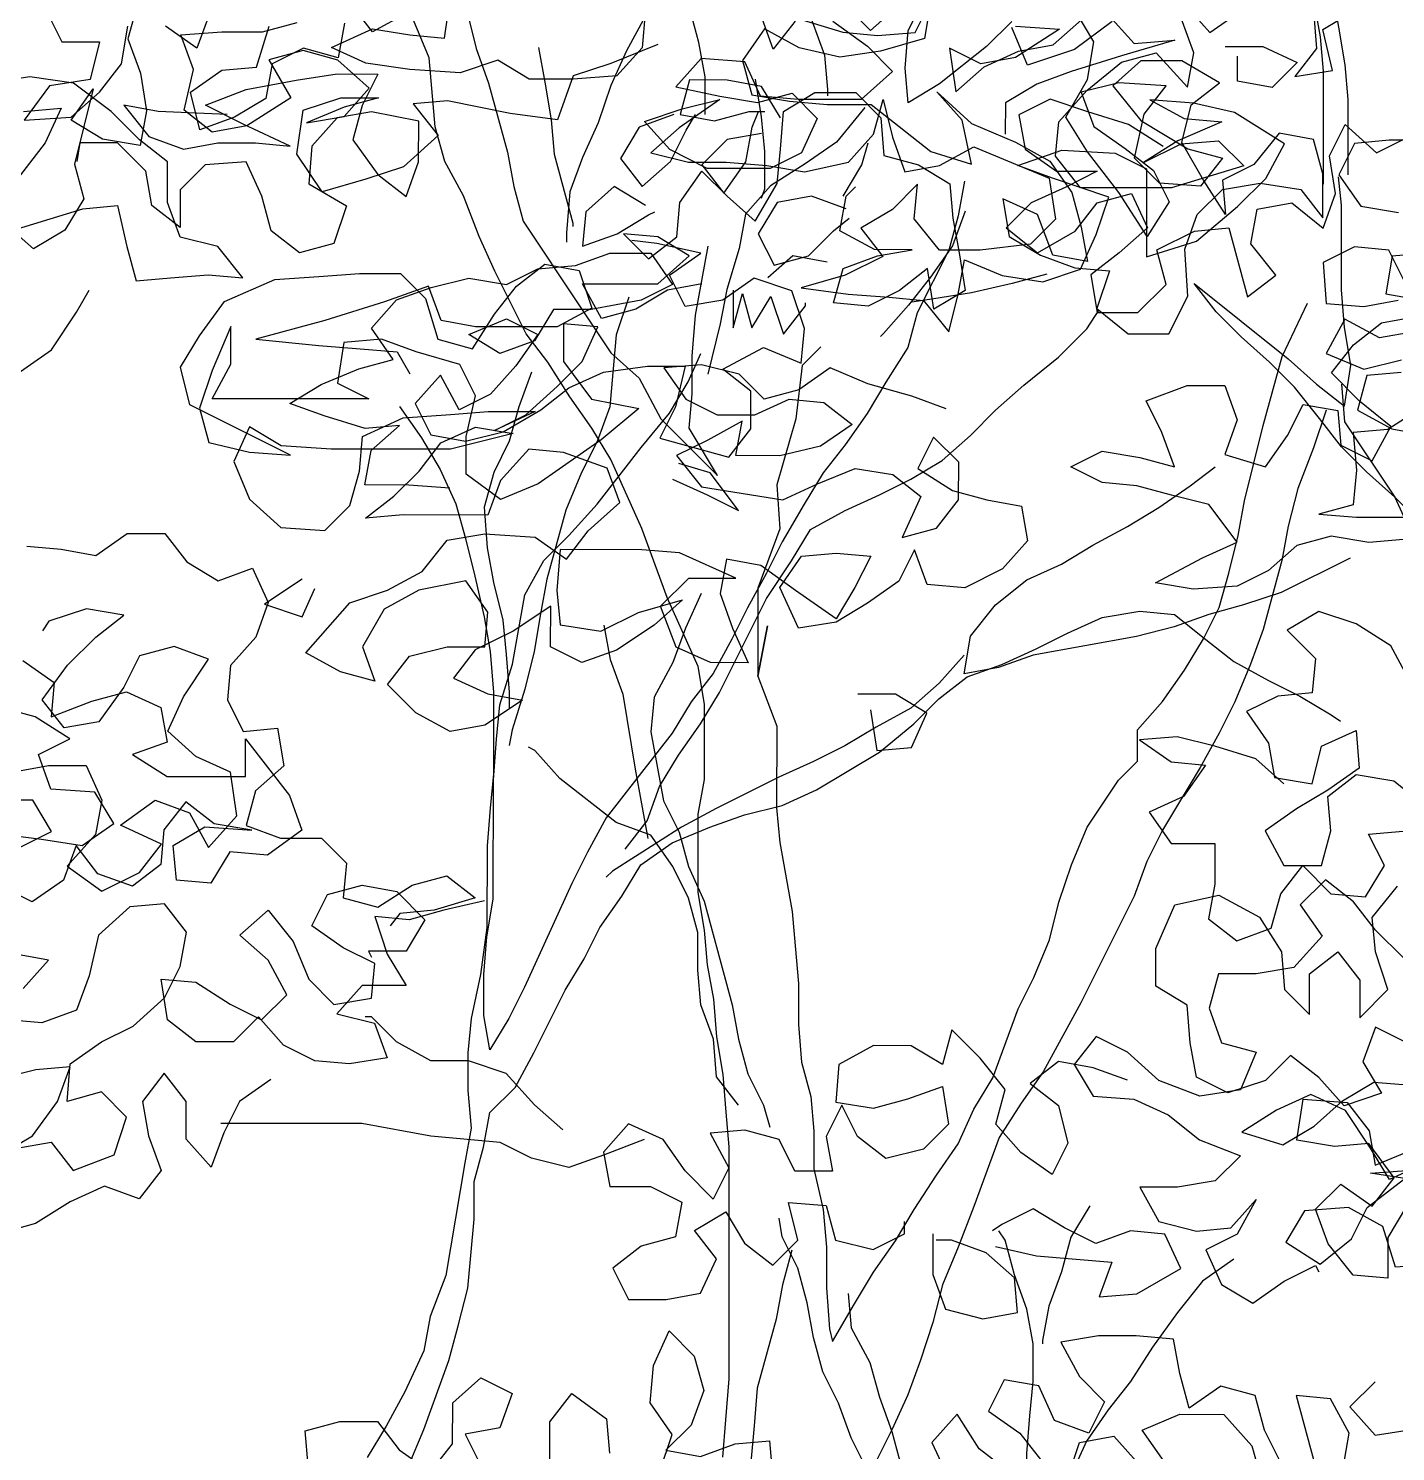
# Model space of a CAD drawing. Header units: inches. Extents: x 350994 to 353538, y 1581369 to 1583842.
# Drawn here: x 351476.701 to 351477.411, y 1583491.827 to 1583492.566 of the extents above; entities that cross this region are included whole.
import ezdxf

# ---------------------------------------------------------------- set-up
doc = ezdxf.new("R2010")
doc.units = ezdxf.units.IN
doc.header["$MEASUREMENT"] = 0
doc.linetypes.add('1', pattern=[0])
doc.layers.add('FOREST', color=96, linetype='Continuous')
doc.layers.add('TREE', color=81, linetype='1')

# ---------------------------------------------------------------- blocks, each defined once
blk = doc.blocks.new('TREE_4')
at = {"color": 94}
for points in [[(1096.6, 7647.5), (1061.9, 7621.6), (1018.5, 7607.1), (1004.1, 7641.9)], [(1004.1, 7647.6), (981, 7624.5), (937.6, 7589.9), (908.6, 7572.5), (905.8, 7604.4), (908.7, 7639), (923.2, 7667.9)], [(900, 7662.2), (874, 7639.1), (850.9, 7662.2)], [(804.6, 7647.8), (784.3, 7621.8), (769.9, 7662.3)], [(839.3, 7647.8), (871.1, 7624.6), (894.2, 7601.5), (865.3, 7575.5), (807.4, 7575.5), (772.7, 7578.5), (758.3, 7610.3), (717.8, 7613.2), (694.7, 7587.2), (735.2, 7578.5), (769.8, 7572.7), (801.7, 7581.3), (824.8, 7558.2), (810.3, 7526.4), (781.4, 7511.9), (723.5, 7512), (688.9, 7529.4), (665.7, 7555.4), (700.5, 7567), (735.2, 7575.6), (697.5, 7549.6), (671.5, 7526.5), (706.2, 7517.8), (740.9, 7517.8), (778.5, 7514.8), (813.2, 7509), (853.6, 7517.7), (876.8, 7543.7), (885.5, 7575.5), (894.1, 7540.8), (905.7, 7508.9), (937.5, 7514.7), (969.3, 7532), (1038.7, 7503), (1044.4, 7465.4), (1021.3, 7442.3), (975, 7436.6), (937.4, 7436.6), (914.3, 7465.6), (917.2, 7497.4), (894.1, 7474.3), (865.2, 7456.9), (885.4, 7430.9), (850.7, 7413.6), (810.2, 7402.1), (853.5, 7396.2), (891.1, 7393.3), (922.9, 7390.4), (946, 7361.4), (954.7, 7396.1), (960.5, 7427.9), (995.2, 7413.4), (1032.8, 7407.6), (1067.5, 7419.2), (1082, 7451), (1093.6, 7485.6), (1041.6, 7503), (1009.8, 7514.6), (1050.3, 7529), (1099.4, 7526.1), (1128.3, 7511.6), (1128.2, 7430.7), (1174.5, 7445.1), (1212.1, 7476.9), (1238.2, 7502.9), (1255.6, 7534.6), (1209.3, 7563.6), (1171.7, 7572.3), (1131.3, 7575.2), (1163.1, 7557.9), (1197.7, 7554.9), (1157.3, 7537.6), (1125.4, 7517.4), (1160.1, 7534.7), (1194.8, 7537.6), (1217.9, 7514.4), (1151.4, 7494.3), (1067.6, 7494.3), (1044.5, 7523.3), (1047.4, 7555.1), (1073.4, 7584), (1105.3, 7610), (1137.1, 7618.6), (1166, 7586.8), (1171.8, 7618.6), (1160.2, 7650.4)], [(1090.9, 7656.2), (1116.9, 7627.3), (1154.4, 7630.1), (1105.3, 7615.7), (1059, 7601.3), (1027.2, 7589.8), (998.3, 7572.5), (998.2, 7543.6)], [(72.9, 7451.9), (148.1, 7474.9), (179.9, 7477.8), (188.6, 7440.2), (197.2, 7408.4), (229, 7411.3), (263.7, 7414.1), (295.5, 7411.2), (272.4, 7440.1), (237.7, 7448.8), (226.2, 7480.7), (226.2, 7518.2), (200.2, 7538.5), (174.2, 7564.5), (139.6, 7590.6), (99.1, 7596.4), (61.5, 7590.7)], [(93.3, 7564.6), (128, 7567.5), (113.5, 7535.7), (84.5, 7498.1)], [(1200.7, 7624.3), (1235.4, 7624.3), (1267.2, 7609.8), (1244, 7586.7), (1212.2, 7592.5), (1212.3, 7615.6)], [(281.2, 7561.6), (217.6, 7564.5), (185.8, 7570.3), (208.9, 7541.4), (240.7, 7529.8), (272.5, 7535.5), (307.2, 7535.5), (339, 7532.6), (295.7, 7552.9), (261, 7570.2), (298.6, 7584.7), (344.8, 7593.3), (382.4, 7599.1), (420, 7599), (405.5, 7570.1), (396.8, 7538.3), (419.9, 7506.5), (445.9, 7486.2), (457.5, 7518), (457.6, 7555.6), (414.2, 7564.3), (382.4, 7558.6), (359.2, 7532.6), (356.3, 7497.9), (391, 7477.6), (379.4, 7442.9), (347.6, 7434.3), (321.6, 7454.5), (312.9, 7486.4), (298.5, 7518.2), (260.9, 7515.3), (237.8, 7492.2), (237.7, 7457.5), (211.7, 7477.8), (206, 7509.6), (180, 7535.6), (145.3, 7535.7), (142.4, 7518.3)], [(960.6, 7500.2), (954.8, 7468.4), (946.1, 7436.6), (917.1, 7378.8), (908.4, 7347), (888.2, 7315.2), (870.8, 7286.3), (850.5, 7257.4), (830.3, 7231.4), (812.9, 7202.5), (792.6, 7167.9), (778.1, 7139), (760.7, 7107.2), (746.3, 7078.3), (728.9, 7046.5), (708.6, 7020.5), (691.3, 6991.6), (630.5, 6913.6), (613.1, 6881.8), (598.6, 6852.9), (555.1, 6757.5), (540.7, 6728.6), (523.3, 6699.7), (517.5, 6731.5), (517.6, 6769.1), (520.5, 6803.8), (526.3, 6838.5), (526.4, 6948.4), (529.3, 6986), (532.3, 7017.8), (543.9, 7055.3), (555.5, 7118.9), (572.9, 7150.7), (596, 7173.8), (622.1, 7202.7), (662.6, 7254.7), (688.6, 7286.5), (706, 7315.4), (717.6, 7341.4)], [(486.2, 7217.3), (448.6, 7220.2), (408.1, 7220.3), (413.9, 7252.1), (440, 7275.2), (408.2, 7272.3), (370.6, 7283.9), (338.8, 7295.5), (367.7, 7312.8), (402.4, 7327.3), (434.2, 7335.9), (414, 7364.8), (437.2, 7390.8), (469, 7402.4), (503.7, 7411), (538.4, 7405.2), (567.3, 7419.6), (602, 7422.5), (633.8, 7434), (671.4, 7434), (691.6, 7405.1), (662.7, 7390.6), (616.4, 7382), (581.7, 7382), (564.4, 7353.1), (532.5, 7341.6), (503.7, 7359), (538.4, 7373.4), (567.3, 7358.9), (547, 7330), (523.8, 7304), (494.9, 7289.6), (477.6, 7321.4), (454.4, 7295.4), (468.9, 7266.5), (500.7, 7260.7), (535.4, 7269.3), (570.1, 7289.5), (596.1, 7309.7), (627.9, 7324.2), (668.4, 7329.9), (703.1, 7329.9), (694.4, 7292.3), (679.9, 7263.4), (743.5, 7246), (763.8, 7272), (763.8, 7306.7), (737.8, 7326.9), (775.4, 7347.1), (810.1, 7332.7), (813, 7364.5), (801.5, 7399.2), (766.8, 7410.8), (737.9, 7390.6), (703.2, 7384.8), (688.7, 7413.7), (717.7, 7433.9), (677.2, 7442.7), (654.1, 7445.6)], [(0.4, 7157), (-8.3, 7191.7), (-14, 7226.4), (0.5, 7258.2), (32.3, 7284.2), (119.1, 7344.9), (142.3, 7379.5), (153.8, 7399.8)], [(651.1, 7393.5), (639.5, 7358.8), (636.6, 7324.1), (633.7, 7292.3), (622.1, 7260.5), (607.6, 7231.7), (593.1, 7197), (575.7, 7133.4), (569.9, 7101.6), (564.1, 7066.9), (555.4, 7032.2), (543.8, 6994.6), (540.9, 6980.2)], [(647.8, 6884.7), (668, 6910.7), (679.6, 6942.5), (697, 6971.4), (717.3, 7000.2), (734.7, 7029.1), (778.1, 7115.8), (801.3, 7150.5), (818.6, 7179.4), (850.5, 7196.7), (882.3, 7211.2), (911.2, 7225.6), (940.1, 7242.9), (966.2, 7266), (989.3, 7289.1), (1015.4, 7312.2), (1047.2, 7338.2), (1073.2, 7364.2), (1084.8, 7381.6)], [(1365.1, 7170.2), (1333.3, 7167.4), (1298.6, 7173.2), (1266.8, 7164.5), (1240.7, 7141.4), (1211.8, 7127), (1171.3, 7124.2), (1136.6, 7130), (1180, 7153.1), (1211.8, 7167.5), (1185.9, 7202.2), (1151.2, 7210.9), (1119.4, 7219.6), (1087.6, 7222.5), (1058.7, 7237), (1087.6, 7251.4), (1122.3, 7245.6), (1154.1, 7236.9), (1142.5, 7268.7), (1128.1, 7297.7), (1165.7, 7312.1), (1200.4, 7312.1), (1211.9, 7280.2), (1200.4, 7248.5), (1237.9, 7236.9), (1258.2, 7265.8), (1272.7, 7294.6), (1304.5, 7288.8), (1307.3, 7257), (1336.2, 7242.5), (1353.6, 7274.3), (1324.7, 7297.5), (1298.7, 7323.5), (1319, 7349.5), (1345, 7369.8), (1376.8, 7375.5)], [(1382.5, 7291.7), (1350.7, 7271.4), (1318.9, 7268.6), (1321.8, 7233.9), (1318.9, 7202.1), (1287, 7193.4), (1321.7, 7190.5), (1368, 7190.5)], [(561.4, 7324.2), (549.9, 7292.4), (541.1, 7260.6), (526.7, 7231.7), (518, 7199.9), (520.8, 7162.3), (526.6, 7130.5), (535.2, 7095.8), (538.1, 7064), (540.9, 7029.3), (540.9, 7014.9)], [(440, 7292.5), (460.2, 7263.6), (477.5, 7234.7), (491.9, 7202.8), (500.6, 7171), (509.2, 7136.3), (517.9, 7098.7), (523.6, 7066.9), (526.5, 7029.3), (526.4, 6954.2), (523.5, 6922.4), (520.6, 6887.7), (520.5, 6812.5), (514.7, 6769.1), (506, 6728.7), (503, 6696.9), (503, 6662.2), (505.9, 6627.5), (500.1, 6595.7), (482.6, 6491.6), (468.1, 6454), (462.3, 6422.2), (444.9, 6384.6), (427.6, 6352.9), (410.2, 6324)], [(691.5, 7225.8), (723.3, 7211.3), (752.2, 7196.8), (726.2, 7231.5), (697.3, 7240.2)], [(1315.9, 7152.9), (1252.3, 7121.2), (1217.6, 7109.7), (1185.8, 7101), (1153.9, 7089.5), (1119.2, 7080.8), (1023.8, 7063.6), (992, 7052), (960.2, 7046.3), (966, 7081), (989.2, 7109.9), (1018.1, 7133), (1049.9, 7147.4), (1078.8, 7164.7), (1110.7, 7182), (1139.6, 7199.4), (1168.5, 7219.6), (1191.7, 7236.9)], [(350.2, 7133.6), (315.5, 7110.5), (350.2, 7098.9), (361.8, 7124.9)], [(1255, 6944.8), (1229, 6968), (1191.4, 6979.6), (1156.7, 6988.3), (1122, 6985.4), (1150.9, 6965.2), (1182.7, 6962.2), (1162.5, 6933.3), (1130.7, 6918.9), (1150.9, 6890), (1191.4, 6889.9), (1191.3, 6852.4), (1185.5, 6820.6), (1211.5, 6800.3), (1243.3, 6811.8), (1252, 6843.6), (1272.3, 6869.6), (1298.3, 6843.6), (1330.1, 6840.7), (1347.5, 6869.6), (1333, 6898.5), (1364.8, 6901.3)], [(1370.8, 7040.1), (1353.4, 7071.9), (1321.6, 7092.2), (1287, 7103.8), (1258, 7086.5), (1284, 7060.4), (1281.1, 7028.6), (1249.3, 7025.8), (1220.4, 7011.4), (1240.6, 6982.4), (1246.3, 6950.6), (1281, 6944.8), (1289.7, 6979.5), (1321.6, 6993.9), (1324.4, 6959.2), (1295.5, 6939), (1266.6, 6921.7), (1237.6, 6901.5), (1254.9, 6869.6), (1289.6, 6869.6), (1298.3, 6901.4), (1295.5, 6933.2), (1321.5, 6953.4), (1356.2, 6947.6), (1385.1, 6924.5)], [(447.8, 6315.3), (462.3, 6349.9), (485.4, 6413.5), (494.1, 6445.3), (502.8, 6480), (508.7, 6543.6), (508.7, 6578.3), (517.4, 6610.1), (523.2, 6641.9), (546.4, 6665), (563.8, 6696.8), (592.7, 6754.6), (610.1, 6783.5), (624.6, 6812.4), (644.9, 6841.3), (662.2, 6870.2), (691.2, 6890.4), (725.9, 6904.8), (757.7, 6916.4), (792.4, 6925), (824.2, 6939.4), (882.1, 6974.1), (913.9, 7000.1), (937, 7023.2), (963.1, 7043.4), (994.9, 7054.9), (1026.7, 7069.4), (1055.6, 7083.8), (1087.5, 7098.2), (1122.2, 7104), (1154, 7101), (1182.9, 7077.9), (1208.9, 7057.6), (1240.6, 7040.2), (1269.5, 7025.8), (1298.4, 7008.4), (1307.1, 7002.6)], [(1395.4, 6502.2), (1357.8, 6499.3), (1346.2, 6536.9), (1314.5, 6554.3), (1274, 6551.4), (1256.6, 6522.5), (1288.4, 6502.3), (1317.3, 6525.4), (1331.8, 6554.3), (1383.9, 6594.7), (1352.1, 6580.3), (1334.7, 6609.2), (1311.6, 6643.9), (1279.9, 6658.4), (1248, 6644), (1216.2, 6623.8), (1253.8, 6612.2), (1282.7, 6629.5), (1308.8, 6652.6), (1337.7, 6669.9), (1372.4, 6667)], [(1372.3, 6580.3), (1334.7, 6586.1), (1372.3, 6588.9)], [(-803.6, 6886), (-847, 6868.7), (-881.7, 6857.1), (-896.2, 6816.7), (-939.6, 6822.5), (-997.4, 6834.1), (-1029.2, 6831.3), (-1006.1, 6802.3), (-1037.9, 6773.4), (-1072.7, 6761.9), (-1113.1, 6750.4), (-1136.2, 6785.1), (-1130.4, 6825.6), (-1095.7, 6837.1), (-1061, 6837.1), (-1092.8, 6828.4), (-1127.5, 6814), (-1092.8, 6819.8), (-1069.7, 6845.8), (-1098.6, 6871.8), (-1130.4, 6880.5), (-1162.2, 6871.9), (-1142, 6837.1), (-1182.5, 6811.2), (-1214.3, 6805.4), (-1240.3, 6825.7), (-1231.6, 6863.2), (-1243.1, 6895.1), (-1205.5, 6897.9), (-1167.9, 6897.9), (-1136.1, 6906.5)], [(-1034.9, 6915.1), (-1066.7, 6897.8), (-1087, 6923.8)], [(-815.2, 6914.9), (-818.1, 6883.1), (-841.3, 6857.1), (-881.7, 6854.3), (-922.2, 6854.3), (-951.1, 6871.7), (-985.8, 6860.1), (-1032.1, 6863.1), (-1072.6, 6868.9), (-1104.3, 6883.4), (-1066.7, 6900.7), (-1032.1, 6894.9), (-1000.3, 6891.9), (-994.4, 6932.4)], [(-670.6, 6909), (-633.1, 6897.4), (-601.2, 6894.5), (-566.6, 6897.3), (-552.1, 6926.2), (-557.9, 6891.5), (-598.4, 6880), (-636, 6874.3), (-673.5, 6883), (-705.3, 6900.4), (-725.6, 6871.5), (-717, 6839.6), (-682.3, 6833.8), (-647.6, 6830.9), (-607.1, 6830.9), (-581.1, 6810.6), (-552.2, 6787.5), (-514.6, 6775.9), (-523.3, 6816.3), (-546.4, 6842.4), (-514.6, 6813.4), (-474.1, 6796.1), (-442.3, 6778.7), (-422.1, 6749.7), (-413.5, 6717.9), (-407.7, 6686.1), (-439.5, 6691.9), (-453.9, 6729.5), (-485.7, 6744), (-480, 6709.3), (-451.1, 6691.9), (-419.3, 6680.4), (-387.5, 6677.4), (-399.1, 6642.7), (-370.2, 6619.6), (-332.6, 6619.6), (-315.2, 6654.2), (-318.1, 6697.6), (-306.5, 6729.4), (-283.3, 6752.5), (-248.6, 6758.3), (-211.1, 6752.4), (-190.8, 6726.4), (-190.8, 6766.9), (-199.4, 6798.7), (-231.2, 6804.5), (-254.4, 6775.6), (-283.3, 6761.2), (-280.5, 6729.4), (-300.7, 6761.2), (-320.9, 6795.9), (-312.2, 6830.6), (-286.1, 6850.8), (-320.8, 6871.1), (-358.4, 6871.1), (-384.4, 6848), (-358.5, 6816.2), (-315.1, 6790.1), (-283.3, 6781.4), (-303.6, 6755.4), (-341.2, 6758.3), (-364.3, 6781.5), (-355.6, 6822), (-335.3, 6848), (-378.7, 6850.9), (-413.4, 6842.3), (-401.8, 6810.4), (-372.9, 6790.2), (-346.9, 6769.9), (-332.5, 6741), (-352.8, 6709.2), (-378.8, 6749.7), (-407.6, 6787.3), (-427.8, 6819.1), (-407.6, 6853.8), (-401.8, 6888.5), (-419.1, 6917.4)], [(-474, 6903), (-433.5, 6900.1), (-474.1, 6874.1), (-505.9, 6868.4), (-534.8, 6882.8), (-529, 6842.4), (-503, 6865.5), (-471.2, 6879.9), (-439.3, 6885.7), (-413.3, 6908.8)], [(-317.9, 6923.1), (-294.8, 6897.1), (-265.8, 6917.3)], [(-199.3, 6917.2), (-196.5, 6882.5), (-216.7, 6856.5), (-182, 6862.3), (-190.7, 6899.9), (-161.8, 6917.2)], [(63.8, 6899.6), (110, 6893.8), (147.6, 6888), (176.5, 6908.2), (159.2, 6937.1), (118.7, 6940.1), (107.2, 6971.9), (136.1, 6986.3), (104.3, 7006.6), (72.5, 7015.3)], [(92.8, 7058.6), (121.7, 7038.4), (118.8, 7006.6), (156.4, 7021), (188.2, 7029.6), (220, 7015.2), (225.7, 6983.3), (193.9, 6971.8), (225.7, 6951.5), (298, 6951.5), (298, 6986.2), (338.5, 6934.1), (350, 6902.3), (318.2, 6879.2), (283.5, 6882.1), (266.1, 6853.2), (234.3, 6856.1), (231.4, 6887.9), (260.4, 6905.3), (303.7, 6902.3), (269, 6908.1), (243, 6928.4), (222.8, 6902.4), (219.9, 6870.6), (193.8, 6850.4), (162, 6862), (141.8, 6888), (130.2, 6856.2), (101.3, 6836), (72.4, 6850.5)], [(960.2, 7063.6), (937.1, 7037.6), (911, 7014.5), (879.2, 6997.2), (850.3, 6979.9), (821.3, 6965.5), (789.5, 6951), (731.7, 6922.2), (699.8, 6904.8), (636.2, 6864.4), (630.4, 6858.7)], [(-792, 6943.8), (-815.2, 6912), (-832.6, 6880.2), (-847.1, 6848.4), (-858.6, 6813.8), (-873.1, 6782), (-884.7, 6750.2), (-887.7, 6712.6), (-887.7, 6703.9)], [(-913.5, 6883.2), (-907.8, 6851.4), (-902, 6816.7), (-899.2, 6784.9), (-881.9, 6721.3), (-881.9, 6718.4)], [(-714, 6854.1), (-708.3, 6819.4), (-705.4, 6787.6), (-705.5, 6752.9), (-708.4, 6744.2)], [(-612.9, 6828), (-638.9, 6796.2), (-667.9, 6776), (-699.7, 6755.8), (-722.8, 6729.8), (-728.6, 6698), (-740.2, 6660.4), (-746.1, 6628.6), (-757.7, 6582.4)], [(-38, 6338.8), (-58.2, 6376.4), (-78.4, 6416.9), (-101.5, 6445.9), (-124.6, 6469), (-150.6, 6492.2), (-173.7, 6515.3), (-193.9, 6541.4), (-217, 6570.3), (-240.1, 6593.4), (-266.1, 6616.6), (-289.2, 6639.8), (-309.4, 6665.8), (-222.8, 6596.3), (-196.8, 6573.2), (-170.8, 6552.9), (-164.9, 6590.5), (-170.7, 6625.2), (-173.6, 6659.9), (-173.5, 6738), (-176.3, 6764)], [(-520.4, 6732.5), (-532, 6700.7), (-552.3, 6671.8), (-572.6, 6645.8), (-595.7, 6619.8), (-598.6, 6616.9)], [(-538, 6550.4), (-569.7, 6561.9), (-610.2, 6573.5), (-644.9, 6588), (-673.8, 6567.8), (-705.6, 6559.2), (-728.8, 6582.3), (-763.4, 6591), (-798.1, 6588.2), (-777.9, 6559.2), (-749, 6544.8), (-714.3, 6544.7), (-682.5, 6559.2), (-650.7, 6556.2), (-624.7, 6536), (-653.6, 6515.8), (-691.2, 6507.1), (-731.7, 6507.2), (-725.9, 6539), (-757.7, 6521.6), (-786.6, 6507.2), (-763.5, 6478.3), (-688.4, 6466.6), (-656.6, 6481.1), (-621.9, 6495.5), (-587.2, 6489.7), (-561.2, 6469.4), (-578.5, 6431.8), (-546.7, 6440.5), (-526.5, 6466.5), (-526.4, 6501.2), (-549.5, 6524.3), (-564, 6495.4), (-532.2, 6475.2), (-500.4, 6466.5), (-468.6, 6460.7), (-462.9, 6428.8), (-486, 6402.8), (-520.8, 6385.5), (-555.5, 6388.5), (-567, 6420.3), (-581.5, 6391.4), (-610.4, 6371.2), (-639.3, 6353.8), (-674, 6348.1), (-691.3, 6385.7), (-671.1, 6414.6), (-639.3, 6417.4), (-607.5, 6414.5), (-622, 6385.6), (-639.3, 6356.7), (-676.9, 6382.8), (-708.7, 6405.9), (-740.5, 6411.8), (-746.3, 6380), (-734.7, 6348.1), (-720.3, 6316.3), (-755, 6316.4), (-786.8, 6330.8), (-801.2, 6368.4), (-775.2, 6394.4), (-731.8, 6394.4), (-783.8, 6417.6), (-818.5, 6420.5), (-893.7, 6420.6), (-896.6, 6383), (-893.8, 6351.2), (-856.2, 6345.4), (-821.5, 6362.7), (-781, 6374.2), (-807, 6351.1), (-841.7, 6328), (-873.6, 6316.5), (-902.5, 6330.9), (-902.4, 6368.5), (-937.1, 6345.4), (-971.9, 6328.1), (-992.1, 6302.1), (-960.3, 6287.6), (-928.5, 6281.8), (-963.2, 6258.7), (-995.1, 6253), (-1026.8, 6270.3), (-1052.8, 6296.4), (-1032.6, 6322.4), (-997.9, 6331), (-963.2, 6331), (-960.3, 6362.8), (-980.5, 6391.7), (-1023.8, 6383.1), (-1055.7, 6365.8), (-1075.9, 6331.1), (-1064.4, 6299.3), (-1096.2, 6308), (-1128, 6325.4), (-1087.5, 6371.6), (-1052.8, 6383.1), (-1020.9, 6400.4), (-997.8, 6429.3), (-963.1, 6435.1), (-916.8, 6432.2), (-887.9, 6411.9), (-867.7, 6437.9), (-838.7, 6463.9), (-850.3, 6495.7), (-890.7, 6510.2), (-922.5, 6513.1), (-948.6, 6484.2), (-960.2, 6452.4), (-1038.2, 6452.5), (-1072.9, 6449.6), (-1046.9, 6469.9), (-1023.7, 6493), (-1003.5, 6519), (-971.7, 6533.4), (-937, 6527.6), (-994.8, 6513.2), (-1104.7, 6513.3), (-1150.9, 6516.2), (-1179.8, 6533.6), (-1194.3, 6501.8), (-1179.9, 6467.1), (-1151, 6441), (-1110.5, 6438.1), (-1087.4, 6461.2), (-1078.7, 6493), (-1075.8, 6524.8), (-1038.2, 6542.1), (-994.8, 6545), (-960.1, 6547.8), (-916.7, 6547.8), (-954.3, 6530.5), (-925.4, 6544.9), (-896.5, 6570.9), (-873.3, 6594), (-858.8, 6625.8), (-890.6, 6628.7), (-890.7, 6594), (-864.7, 6559.3), (-821.3, 6550.6), (-856, 6521.7), (-913.9, 6481.3), (-948.6, 6466.9), (-980.4, 6490), (-980.3, 6524.7), (-971.6, 6562.3), (-986.1, 6591.2), (-1026.5, 6602.8), (-1058.3, 6614.4), (-1093, 6611.6), (-1098.8, 6574), (-1069.9, 6559.5), (-1214.5, 6559.6), (-1197.1, 6591.4), (-1197.1, 6626.1), (-1214.5, 6585.7), (-1226.1, 6551), (-1217.4, 6519.2), (-1179.9, 6510.5), (-1142.3, 6507.5), (-1234.8, 6553.9), (-1243.4, 6588.6), (-1226, 6617.5), (-1202.9, 6649.3), (-1156.6, 6669.5), (-1116.1, 6672.3), (-1078.5, 6675.2), (-1040.9, 6675.1), (-1017.8, 6652), (-1006.3, 6614.4), (-974.5, 6605.7), (-954.2, 6637.5), (-934, 6663.5), (-907.9, 6683.7), (-876.1, 6677.9), (-864.6, 6643.2), (-896.4, 6625.9), (-971.6, 6625.9), (-1003.4, 6631.7), (-1014.9, 6663.5), (-1055.4, 6649.1), (-1110.4, 6631.8), (-1174, 6614.5), (-1116.2, 6608.7), (-1081.5, 6605.8), (-1043.9, 6602.9), (-1032.3, 6582.6)], [(-445.3, 6674.6), (-477.1, 6665.9), (-514.7, 6657.3), (-549.4, 6651.6), (-569.7, 6648.7)], [(-173.6, 6573.1), (-170.8, 6538.5), (-124.6, 6469), (-110.1, 6437.2), (-87, 6411.2), (-61, 6388), (-29.2, 6373.5), (-17.7, 6356.2)], [(-1385.2, 6423.9), (-1353.4, 6421), (-1321.6, 6415.2), (-1292.7, 6435.4), (-1258, 6435.4), (-1237.8, 6409.3), (-1208.9, 6391.9), (-1177.1, 6403.5), (-1162.6, 6371.7), (-1174.2, 6339.9), (-1197.4, 6313.9), (-1200.3, 6282.1), (-1185.9, 6253.1), (-1154.1, 6256), (-1148.3, 6221.3), (-1174.4, 6198.2), (-1183.1, 6166.4), (-1151.3, 6154.8), (-1113.7, 6154.8), (-1090.6, 6131.6), (-1093.5, 6099.8), (-1061.7, 6091.1), (-1029.9, 6111.3), (-998.1, 6120), (-972.1, 6099.7), (-1009.7, 6088.2), (-1041.5, 6085.3), (-1050.2, 6073.8)], [(1309.4, 6314.5), (1315.2, 6346.3), (1297.9, 6378.1), (1266.1, 6381), (1283.4, 6317.4)], [(1251.5, 6320.3), (1237.1, 6349.2), (1228.5, 6381), (1196.7, 6389.7), (1167.7, 6369.5), (1159.1, 6401.3), (1153.3, 6433.2), (1118.7, 6436.1), (1084, 6436.1), (1049.3, 6430.4), (1066.6, 6398.5), (1089.7, 6375.4), (1075.2, 6346.5), (1043.4, 6358.1), (1029, 6389.9), (997.2, 6395.7), (982.7, 6366.8), (1011.6, 6346.5), (1031.8, 6320.5)], [(1000, 6311.9), (974, 6332.1), (953.8, 6363.9), (930.6, 6337.9), (945.1, 6306.1)], [(1054.9, 6303.1), (1066.5, 6337.8), (1098.3, 6343.6), (1121.4, 6317.5)], [(1144.6, 6320.4), (1124.4, 6349.3), (1159.1, 6363.8), (1199.5, 6363.7), (1225.5, 6334.8), (1234.2, 6303)], [(-763.6, 6380), (-778.1, 6348.2), (-789.7, 6316.4), (-807.1, 6284.6), (-810, 6252.8), (-798.5, 6189.2), (-784.1, 6160.3), (-775.4, 6128.4), (-761, 6096.6), (-735.1, 6001.2), (-729.3, 5969.4), (-720.7, 5937.6), (-706.2, 5908.6), (-700.5, 5888.4)], [(-1391.3, 6146.4), (-1362.3, 6160.8), (-1379.7, 6189.7), (-1425.9, 6189.8)], [(-1397, 6215.7), (-1365.2, 6221.5), (-1330.5, 6221.5), (-1316, 6189.7), (-1321.9, 6157.9), (-1347.9, 6129), (-1316.1, 6105.8), (-1281.4, 6123.1), (-1261.1, 6149.1), (-1298.7, 6166.5), (-1266.9, 6189.6), (-1235.1, 6178), (-1217.8, 6146.2), (-1191.7, 6175.1), (-1197.5, 6215.6), (-1229.3, 6230), (-1255.3, 6253.2), (-1240.8, 6285), (-1217.6, 6319.7), (-1249.4, 6331.3), (-1281.2, 6322.6), (-1295.7, 6293.7), (-1318.9, 6261.9), (-1350.7, 6256.2), (-1370.9, 6282.2), (-1347.7, 6314), (-1321.7, 6340), (-1295.7, 6360.2), (-1330.3, 6366), (-1365, 6354.5), (-1370.8, 6345.8)], [(-853.3, 6351.1), (-847.5, 6319.3), (-836, 6287.5), (-824.5, 6218.1), (-813, 6154.5)], [(-607.6, 6272.9), (-601.9, 6235.3), (-570, 6238.1), (-555.6, 6269.9), (-584.5, 6287.3), (-619.2, 6287.3)], [(-729.4, 5908.7), (-749.6, 5934.7), (-752.4, 5969.4), (-764, 6001.2), (-766.8, 6033), (-766.8, 6067.7), (-775.5, 6099.5), (-789.9, 6128.5), (-810.1, 6157.4), (-841.9, 6169), (-893.9, 6209.5), (-917, 6235.5), (-922.8, 6238.4)], [(-1408.9, 5863), (-1379.9, 5880.3), (-1356.8, 5912.1), (-1345.2, 5943.9), (-1377, 5941.1), (-1411.7, 5932.4)], [(-1394.4, 5868.8), (-1362.6, 5874.5), (-1342.4, 5848.5), (-1304.8, 5862.9), (-1293.2, 5897.6), (-1316.3, 5920.8), (-1348.1, 5912.1), (-1345.2, 5946.8), (-1316.3, 5967), (-1287.3, 5981.5), (-1258.4, 6007.4), (-1243.9, 6036.3), (-1238.1, 6068.1), (-1258.3, 6094.2), (-1290.1, 6091.3), (-1319.1, 6065.3), (-1327.8, 6027.7), (-1339.4, 5996), (-1371.2, 5984.4), (-1403, 5987.3)], [(-1388.5, 6016.2), (-1365.3, 6042.2), (-1397.1, 6048.1)], [(-113.6, 5815.6), (-131, 5786.7), (-131, 5749.1), (-162.8, 5752), (-185.9, 5780.9), (-197.5, 5812.8), (-174.3, 5835.9), (-145.4, 5815.6), (-125.1, 5841.6), (-148.3, 5873.4), (-180.1, 5870.6), (-214.7, 5876.4), (-208.9, 5914), (-168.5, 5911), (-148.2, 5885), (-142.5, 5853.2), (-107.8, 5867.6)], [(-113.5, 5965.9), (-142.4, 5980.4), (-154, 5948.6), (-136.6, 5919.7), (-171.3, 5908.1), (-194.5, 5934.2), (-220.5, 5954.5), (-243.6, 5931.3), (-278.3, 5919.8), (-307.2, 5934.3), (-313, 5966.1), (-315.8, 6000.8), (-344.7, 6018.2), (-344.7, 6052.9), (-327.3, 6093.3), (-286.8, 6102), (-249.3, 6081.7), (-229, 6049.9), (-226.2, 6015.2), (-203.1, 5992), (-203, 6029.6), (-177, 6049.8), (-156.8, 6023.8), (-156.8, 5989.1), (-130.8, 6015.1), (-142.3, 6049.8), (-145.2, 6081.6), (-122, 6110.5)], [(-116.3, 6044), (-142.3, 6070), (-162.5, 6096.1), (-188.5, 6116.3), (-211.7, 6093.2), (-191.4, 6064.3), (-217.5, 6035.4), (-252.2, 6029.7), (-286.9, 6029.7), (-295.6, 5997.9), (-284.1, 5966.1), (-252.3, 5957.4), (-266.7, 5922.7), (-304.3, 5916.9), (-341.9, 5931.4), (-370.8, 5957.5), (-399.7, 5972), (-420, 5946), (-402.6, 5917), (-365.1, 5914.1), (-333.3, 5899.6), (-304.4, 5876.5), (-266.8, 5862), (-290, 5838.9), (-324.7, 5833.1), (-359.4, 5833.1), (-342, 5801.3), (-307.3, 5792.6), (-275.5, 5795.5), (-252.4, 5821.5), (-269.8, 5789.7), (-298.7, 5775.3), (-284.3, 5743.4), (-255.4, 5726.1), (-226.4, 5746.3), (-197.5, 5760.7), (-194.6, 5754.9)], [(-963.4, 6096.8), (-1001, 6088.2), (-1032.8, 6079.5), (-1064.6, 6082.4), (-1053.1, 6047.7), (-1035.7, 6018.8), (-1076.2, 6018.8), (-1099.4, 5992.8), (-1064.7, 5984.1), (-1053.2, 5952.3), (-1087.9, 5946.6), (-1119.7, 5949.5), (-1148.6, 5964), (-1171.7, 5990), (-1194.8, 5966.9), (-1229.5, 5966.9), (-1255.5, 5987.2), (-1261.3, 6024.8), (-1229.5, 6021.9), (-1197.7, 6001.6), (-1168.8, 5987.1), (-1145.6, 6010.2), (-1162.9, 6042.1), (-1188.9, 6065.2), (-1162.9, 6088.3), (-1139.8, 6059.4), (-1125.4, 6024.7), (-1102.3, 6001.5), (-1067.6, 6007.3), (-1064.6, 6039.1), (-1093.5, 6053.6), (-1122.4, 6073.8), (-1108, 6102.7), (-1076.1, 6111.4), (-1044.3, 6105.6), (-1018.3, 6079.5), (-1035.7, 6050.6), (-1070.4, 6050.6), (-1067.5, 6044.9)], [(-891.3, 5885.7), (-917.3, 5908.8), (-943.3, 5937.8), (-978, 5949.4), (-1012.7, 5949.4), (-1044.5, 5966.8), (-1067.6, 5989.9), (-1073.4, 5989.9)], [(-370.8, 5931.5), (-402.6, 5943.1), (-434.4, 5948.9), (-460.5, 5928.7), (-434.5, 5908.4), (-425.8, 5873.7), (-440.3, 5844.8), (-469.2, 5865.1), (-492.3, 5891.1), (-483.6, 5922.9), (-506.7, 5951.8), (-532.7, 5977.9), (-541.4, 5946.1), (-570.3, 5963.4), (-605, 5963.5), (-636.8, 5946.2), (-639.7, 5911.5), (-605, 5905.7), (-573.2, 5914.3), (-541.4, 5925.8), (-535.7, 5891.1), (-558.8, 5868), (-593.5, 5859.4), (-619.5, 5879.6), (-634, 5908.6), (-648.4, 5879.7), (-642.7, 5847.9), (-677.4, 5847.9), (-691.8, 5876.8), (-723.6, 5885.5), (-755.4, 5882.7), (-738.1, 5850.8), (-752.6, 5821.9), (-778.6, 5848), (-798.8, 5876.9), (-830.6, 5891.4), (-853.7, 5865.4), (-848, 5833.6), (-810.4, 5833.6), (-781.5, 5819.1), (-787.3, 5787.3), (-819.1, 5778.6), (-845.2, 5758.4), (-830.7, 5729.5), (-796, 5729.5), (-764.2, 5735.2), (-749.7, 5767), (-770, 5793), (-741, 5810.4), (-723.7, 5781.4), (-697.7, 5761.2), (-674.5, 5784.3), (-683.2, 5819), (-648.5, 5816.1), (-639.9, 5784.3), (-605.2, 5775.5), (-576.2, 5790), (-576.2, 5801.5)], [(-1160.2, 5932.2), (-1189.1, 5912), (-1203.6, 5883.1), (-1215.2, 5851.3), (-1238.3, 5877.3), (-1238.2, 5912), (-1258.5, 5938.1), (-1278.7, 5912.1), (-1273, 5880.2), (-1261.4, 5848.4), (-1281.7, 5822.4), (-1313.5, 5834), (-1345.3, 5819.6), (-1377.1, 5799.4), (-1408.9, 5790.7)], [(-816.1, 5876.9), (-853.7, 5862.5), (-885.6, 5851), (-920.2, 5859.7), (-949.1, 5874.2), (-1012.7, 5880), (-1076.3, 5891.6), (-1206.4, 5891.7)], [(79.1, 4687.8), (90.6, 4656), (93.5, 4624.2), (93.5, 4618.4)], [(-492.4, 5778.3), (-454.8, 5769.6), (-385.4, 5763.8), (-397, 5732), (-362.3, 5734.8), (-321.8, 5757.9), (-336.3, 5789.8), (-368.1, 5792.7), (-399.9, 5781.1), (-428.8, 5795.6), (-457.7, 5813), (-486.6, 5798.6), (-495.3, 5792.8)], [(-405.6, 5815.8), (-423, 5786.9), (-431.7, 5755.1), (-443.3, 5723.4), (-449.1, 5691.6), (-449.1, 5688.7)], [(-611.1, 5573.2), (-625.6, 5602.1), (-637.1, 5633.9), (-651.5, 5662.8), (-660.2, 5694.6), (-665.9, 5726.4), (-674.6, 5758.3), (-689, 5787.2), (-691.9, 5804.5)], [(-628.3, 5735.1), (-625.5, 5703.3), (-608.2, 5671.5), (-599.5, 5639.6), (-588, 5607.8), (-579.3, 5576), (-564.9, 5544.2), (-530.3, 5486.3), (-515.8, 5451.6), (-504.3, 5419.8), (-489.9, 5390.9), (-475.4, 5419.8), (-472.5, 5451.6), (-466.6, 5486.3), (-466.6, 5521), (-463.7, 5552.8), (-463.7, 5587.5), (-460.7, 5622.2), (-457.8, 5654), (-457.8, 5688.7), (-463.5, 5720.5), (-475.1, 5752.3), (-483.7, 5784.1), (-489.5, 5792.8)], [(-550.2, 5790), (-550.3, 5752.4), (-538.7, 5720.5), (-504, 5711.8), (-472.2, 5717.6), (-475.1, 5749.4), (-501.1, 5772.6), (-532.9, 5784.2), (-547.3, 5784.2)], [(-272.7, 5766.6), (-301.6, 5746.4), (-324.8, 5717.5), (-347.9, 5685.7), (-368.2, 5653.9), (-388.5, 5627.9), (-408.7, 5599), (-423.2, 5567.2)], [(-239, 4696.8), (-230.3, 4662.1), (-218.8, 4630.2), (-201.5, 4566.6), (-195.7, 4534.8), (-187.1, 4503), (-135.1, 4424.9), (-135.1, 4424.9), (-106.2, 4381.5), (-80.2, 4358.3), (-60, 4320.7), (-8, 4268.6), (-34, 4312), (-31.1, 4343.8), (-31.1, 4378.5), (-28.1, 4416.1), (-16.5, 4479.7)], [(-19.3, 4601.1), (-19.3, 4635.8), (-25, 4667.6), (-33.7, 4699.5)], [(-1125.8, 5576.5), (-1128.6, 5608.3), (-1096.8, 5617), (-1062.1, 5616.9), (-1041.9, 5590.9), (-1013, 5570.6), (-992.8, 5596.6), (-992.7, 5634.2), (-966.7, 5657.3), (-937.8, 5642.8), (-949.4, 5611.1), (-981.2, 5605.3), (-966.8, 5576.4)], [(-903.2, 5576.3), (-903.1, 5616.8), (-882.9, 5642.8), (-851.1, 5619.6), (-848.2, 5587.8)], [(-802, 5570.4), (-790.4, 5605.1), (-810.6, 5634.1), (-807.7, 5668.8), (-793.2, 5700.5), (-770.1, 5677.4), (-761.4, 5645.6), (-773, 5613.8), (-796.2, 5590.7), (-764.4, 5584.9), (-732.5, 5596.4), (-700.7, 5599.3), (-697.9, 5567.5)], [(-142.7, 5653.7), (-165.8, 5630.6), (-142.7, 5604.5), (-105.1, 5610.3), (-96.4, 5642.1), (-108, 5653.7)], [(573.4, 4545.7), (573.4, 4615.1), (570.6, 4646.9), (564.8, 4681.6), (559.1, 4713.4), (559.1, 4782.8), (567.8, 4817.4), (596.8, 4875.2), (614.2, 4904.1), (646, 4947.5), (640.3, 4973.5), (654.7, 5005.3), (669.2, 5034.2), (689.5, 5063.1), (706.9, 5092), (721.3, 5126.7), (730.1, 5158.5), (744.5, 5193.2), (759, 5222.1), (779.3, 5253.8), (799.6, 5282.7), (814, 5311.6), (828.5, 5343.4)], [(-3.1, 3363.6), (-0.2, 3398.3), (2.8, 3435.9), (3, 3649.9), (0.1, 3681.7), (-2.8, 3716.4), (-8.5, 3751.1), (-11.4, 3785.8), (-17.1, 3817.6), (-20, 3849.4), (-25.7, 3884.1), (-25.7, 3956.4), (-19.9, 3988.2), (-19.8, 4057.6), (-25.6, 4092.3), (-54.4, 4155.9), (-77.5, 4219.5), (-106.3, 4283.2), (-123.7, 4312.1), (-143.9, 4341), (-164.1, 4372.9), (-184.3, 4398.9), (-213.2, 4456.8), (-227.6, 4488.6), (-242, 4526.2), (-259.3, 4558), (-268, 4589.8), (-273.7, 4653.4), (-288.1, 4688.1)], [(594.3, 5274.3), (597.1, 5239.6), (600, 5207.7), (599.9, 5063.2), (596.9, 5031.4), (573.7, 4904.2), (562.1, 4872.4), (559.2, 4840.6), (547.6, 4808.8), (541.8, 4777), (541.7, 4704.7), (547.5, 4672.9), (550.3, 4641.1), (550.2, 4537)], [(-351.7, 4685.3), (-357.5, 4653.5), (-389.3, 4662.2), (-418.3, 4647.8), (-424.1, 4616), (-453, 4598.6), (-484.8, 4587.1), (-493.5, 4621.8), (-464.5, 4642), (-432.7, 4644.9), (-421.1, 4682.5)], [(-476, 4694.1), (-487.6, 4662.3), (-516.5, 4682.6)], [(-542.5, 4702.8), (-551.2, 4671), (-539.7, 4639.2), (-534, 4604.5), (-539.8, 4572.7), (-574.5, 4578.5), (-603.4, 4595.9), (-583.1, 4624.8), (-600.5, 4555.4), (-591.9, 4523.6), (-609.2, 4494.7), (-638.2, 4477.4), (-664.2, 4500.5)], [(-626.4, 4697.1), (-612, 4668.2), (-577.3, 4668.2), (-586, 4633.5), (-623.6, 4627.7), (-646.7, 4595.9), (-603.4, 4598.8), (-577.3, 4621.9), (-557, 4647.9), (-551.2, 4682.6)], [(402.8, 4571.8), (371, 4592.1), (333.4, 4603.7), (298.7, 4615.3), (269.8, 4600.9), (275.6, 4569.1), (304.5, 4548.8), (342.1, 4548.8), (313.1, 4534.3), (281.3, 4519.9), (258.2, 4496.8), (287.1, 4473.6), (321.8, 4493.8), (342, 4519.9), (373.8, 4528.5), (388.3, 4496.7), (362.2, 4473.6), (336.2, 4453.4), (341.9, 4418.7), (379.5, 4418.6), (405.6, 4444.6), (396.9, 4476.4), (431.6, 4493.7), (463.4, 4496.6), (480.7, 4433), (506.8, 4453.2), (483.7, 4482.1), (489.5, 4513.9), (521.3, 4519.7), (550.2, 4496.5), (561.8, 4528.3), (556, 4563), (570.5, 4591.9), (599.4, 4565.9), (628.3, 4580.3)], [(651.5, 4577.4), (611, 4577.4), (579.2, 4574.6), (564.7, 4545.7), (584.9, 4516.7), (619.6, 4510.9)], [(645.6, 4473.3), (613.8, 4470.5), (608, 4435.8), (642.6, 4429.9)], [(625.3, 4447.3), (610.9, 4476.2), (579.1, 4479.2), (550.2, 4464.7), (553, 4427.1), (587.7, 4424.2), (619.5, 4430)], [(633.9, 4401), (602.1, 4395.3), (570.3, 4412.7), (553, 4380.9), (587.7, 4366.4), (622.4, 4375)], [(622.3, 4363.5), (590.5, 4360.6), (581.8, 4328.8), (613.6, 4311.4), (645.4, 4305.6)], [(50.1, 4598.2), (32.8, 4627.1), (1, 4632.9), (-33.7, 4633), (-42.4, 4601.2), (-10.6, 4595.3), (21.2, 4604), (35.6, 4604)], [(-22.3, 4445), (-54.1, 4439.3), (-83.1, 4421.9), (-114.9, 4413.3), (-132.2, 4445.1), (-62.8, 4445), (-33.9, 4471), (-62.8, 4488.4), (-94.6, 4491.3), (-71.5, 4468.2), (-45.4, 4488.4), (-42.5, 4520.2), (-22.2, 4549.1), (0.9, 4525.9), (26.9, 4502.8), (47.1, 4537.5), (50.1, 4569.3), (53, 4604), (81.9, 4621.3), (119.5, 4621.3), (142.6, 4598.1), (145.5, 4563.4), (177.3, 4554.7), (206.2, 4537.3), (209, 4505.5), (214.8, 4473.7), (220.5, 4439), (191.6, 4421.7), (185.8, 4459.3), (159.8, 4439.1), (130.9, 4424.6), (99.1, 4427.6), (107.8, 4459.3), (139.6, 4470.9), (171.4, 4476.6), (136.7, 4476.7), (104.9, 4494), (110.7, 4525.8), (119.4, 4534.5)], [(32.7, 4583.7), (0.9, 4578), (-22.2, 4554.9), (-2, 4528.8), (18.2, 4557.7), (24.1, 4589.5), (29.8, 4604)], [(-48.2, 4601.2), (-80, 4589.6), (-97.4, 4560.7), (-77.2, 4534.7), (-51.2, 4557.8), (-36.7, 4586.7), (-28, 4601.1)], [(107.8, 4525.8), (125.2, 4554.7), (131, 4575)], [(-74.3, 4517.3), (-103.2, 4534.7), (-129.3, 4511.6), (-132.2, 4479.8), (-100.4, 4491.3), (-71.4, 4508.7), (-65.6, 4511.6)], [(110.7, 4514.3), (78.9, 4525.9), (47.1, 4520.1), (29.7, 4491.2), (44.2, 4462.3), (76, 4470.9), (99.1, 4494.1), (113.6, 4505.6)], [(93.3, 4465.1), (61.5, 4471), (38.4, 4450.7)], [(6.6, 4439.2), (6.5, 4404.5), (15.2, 4436.3), (23.9, 4404.5), (41.3, 4433.4), (52.8, 4398.7), (73.1, 4424.7), (73.1, 4427.6)], [(98.2, 3470.5), (118.5, 3505.2), (135.8, 3534.1), (156.1, 3563), (173.5, 3591.9), (193.8, 3623.7), (214, 3652.6), (228.5, 3684.4), (245.9, 3713.3), (269.1, 3776.9), (283.6, 3805.8), (298, 3840.4), (306.7, 3875.1), (318.3, 3909.8), (332.8, 3944.5), (361.8, 3987.8), (379.1, 4005.2), (379.2, 4034.1), (402.3, 4060.1), (422.6, 4089), (440, 4117.9), (454.5, 4146.8), (463.2, 4178.6), (471.9, 4213.3), (477.7, 4245.1), (495.1, 4314.4), (512.5, 4378), (535.7, 4427.2)], [(87.5, 4387.1), (70.1, 4369.8), (64.3, 4320.6), (46.9, 4259.9), (49.7, 4219.4), (29.4, 4164.5), (29.4, 4083.6), (38.1, 4129.8), (29.4, 4083.6), (46.7, 4037.3), (46.6, 3962.1), (49.5, 3930.3), (61, 3866.7), (63.8, 3834.9), (66.7, 3800.2), (66.7, 3762.6), (69.5, 3727.9), (78.2, 3696.1), (81, 3664.3), (81, 3629.6), (89.6, 3592), (92.5, 3557.3), (92.5, 3519.7), (95.3, 3482.1), (98.2, 3470.5)], [(552.9, 4328.8), (541.3, 4294.1), (526.8, 4256.6), (518.1, 4221.9), (512.3, 4190.1), (494.9, 4126.5), (483.3, 4094.7), (468.8, 4060), (454.3, 4031.1), (437, 3999.3), (402.2, 3941.5), (387.7, 3912.6), (376.1, 3880.8), (326.9, 3782.6), (292.1, 3719), (271.9, 3690.1), (251.6, 3658.3), (228.4, 3594.7), (213.9, 3557.2), (199.4, 3522.5), (190.7, 3487.8), (179.1, 3453.1), (167.5, 3421.3), (153.1, 3389.5), (138.6, 3360.6)], [(60.7, 3554.4), (52, 3522.6), (46.2, 3490.8), (28.8, 3427.2), (25.8, 3392.5), (20, 3328.9), (14.2, 3297.1), (11.3, 3285.6)]]:
    blk.add_lwpolyline(points, dxfattribs=at)

msp = doc.modelspace()

# ---------------------------------------------------------------- hatches: boundary and pattern name
at = {"layer": 'FOREST', "lineweight": 5}
h = msp.add_hatch(dxfattribs=at)
h.set_pattern_fill('ANSI31', color=96, scale=50, style=0)
h.paths.add_polyline_path([(351604.92742, 1583347.98001), (351663.00361, 1583522.95042), (351611.87793, 1583545.35936), (351490.29156, 1583598.08515), (351436.56964, 1583404.46462), (351529.74504, 1583373.17051)])
h.paths.add_polyline_path([(351517.5086, 1583480.13966), (351575.36575, 1583480.13966), (351575.36575, 1583465.13966), (351517.5086, 1583465.13966)], flags=24)

# ---------------------------------------------------------------- block references
at = {"layer": 'TREE', "lineweight": 5, "xscale": 0.0005632341344607994, "yscale": 0.0005632341490127146, "zscale": 0.0005632341444477617}
for p in [(351477.06355, 1583489.92993), (351477.48079, 1583488.67931), (351476.64629, 1583488.26244)]:
    msp.add_blockref('TREE_4', p, dxfattribs=at)

doc.saveas('drawing.dxf')
